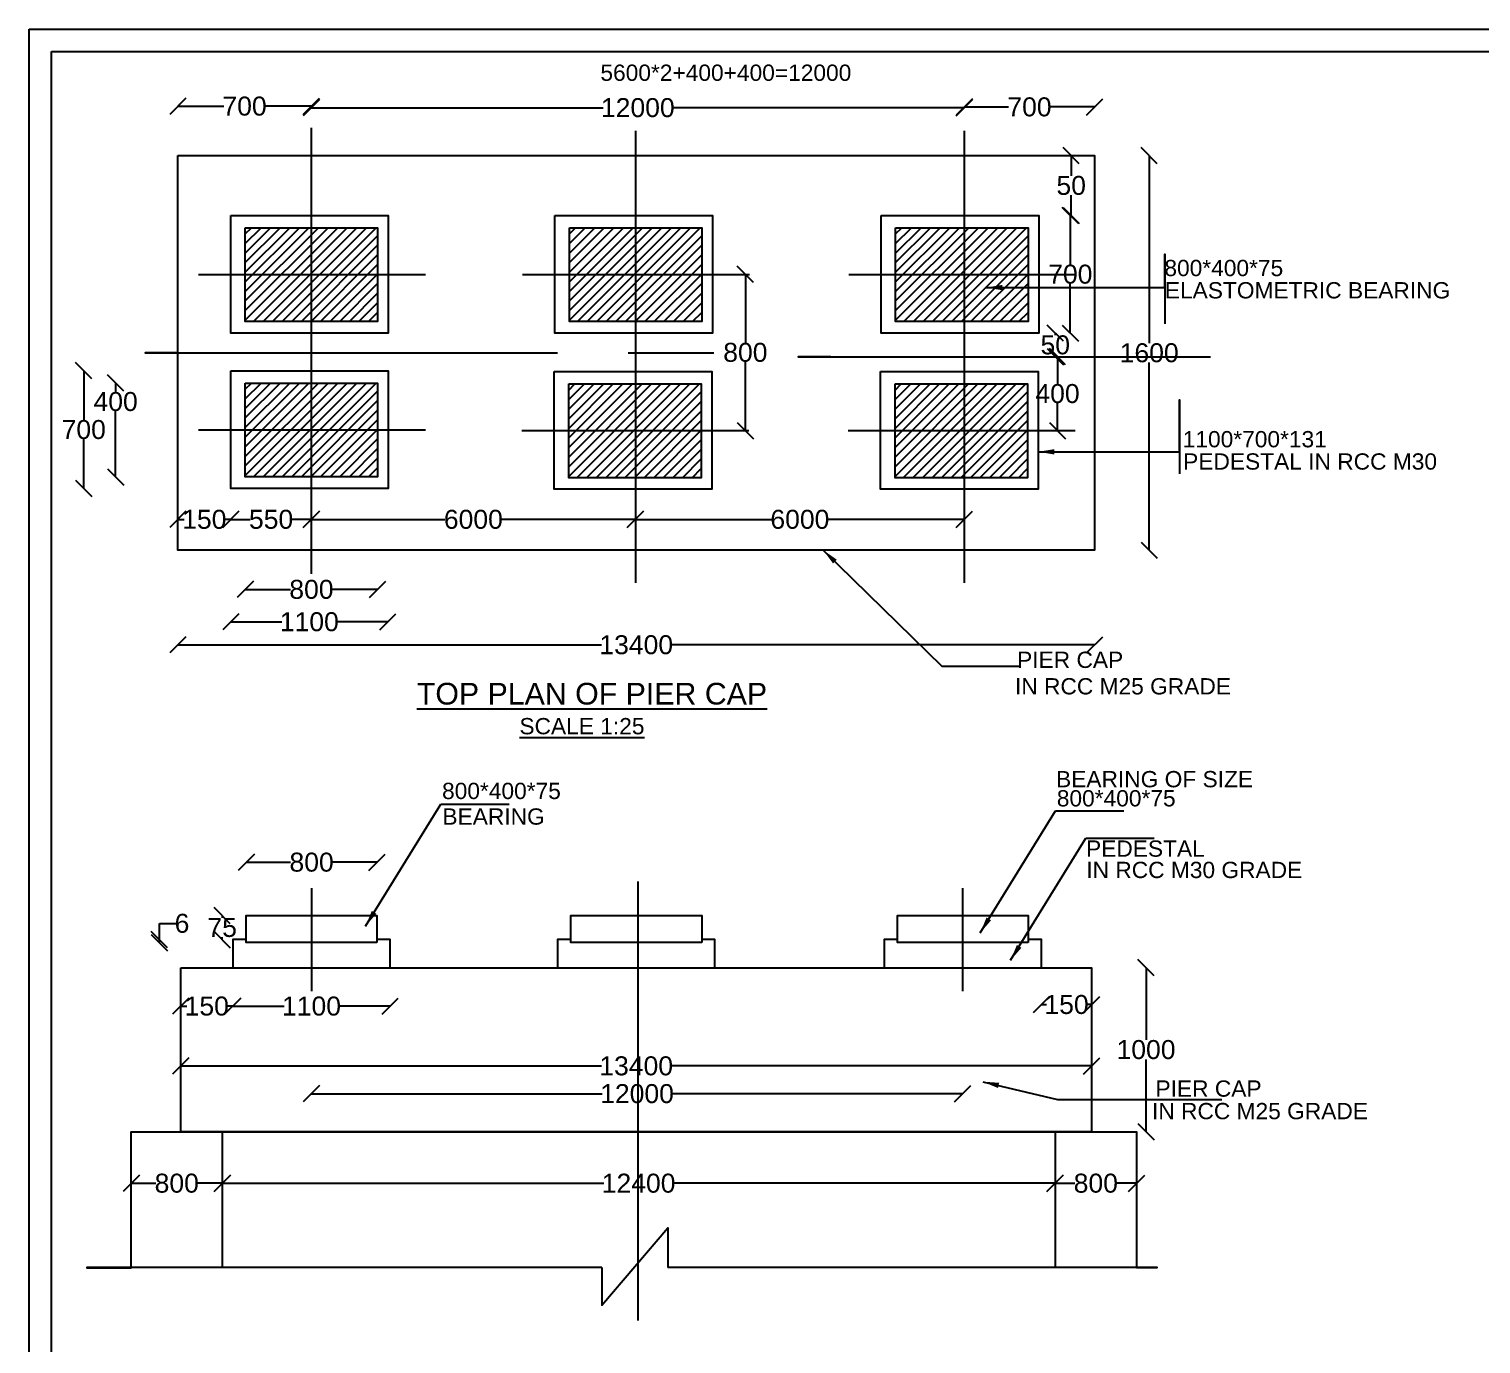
# Model space of a CAD drawing. Header units: millimetres. Extents: x 5124 to 3058113, y 2311 to 46106170.
# Drawn here: x 2990704 to 3017472, y 46081930 to 46106170 of the extents above; entities that cross this region are included whole.
import ezdxf

# ---------------------------------------------------------------- set-up
doc = ezdxf.new("R2010")
doc.units = ezdxf.units.MM
doc.header["$MEASUREMENT"] = 0
doc.linetypes.add('ACAD_ISO10W100', pattern=[18, 12, -3, 0, -3])
for name, color, linetype in [('DIMENSION', 7, 'Continuous'), ('DRAWING', 7, 'Continuous'), ('TEXT', 7, 'Continuous')]:
    doc.layers.add(name, color=color, linetype=linetype)
doc.styles.get("Standard").update_dxf_attribs({"font": 'arial.ttf'})
doc.dimstyles.get("Standard").update_dxf_attribs({"dimtxt": 350, "dimasz": 300, "dimexe": 0.18, "dimexo": 0.0625, "dimgap": 0.09, "dimtad": 0, "dimtih": 1, "dimtoh": 1, "dimdec": 0, "dimzin": 0, "dimdsep": 46, "dimtxsty": 'Standard', "dimblk": 'OBLIQUE', "dimcen": 0.09, "dimse1": 1, "dimse2": 1, "dimadec": 0, "dimazin": 0, "dimtfac": 1, "dimtdec": 0, "dimtofl": 0, "dimtmove": 0, "dimatfit": 3, "dimfxl": 1, "dimtolj": 1, "dimtzin": 0, "dimarcsym": 0})

# ---------------------------------------------------------------- blocks, each defined once
blk = doc.blocks.new('_Oblique')
at = {"color": 0, "linetype": 'ByBlock', "lineweight": -2}
blk.add_line((-0.5, -0.5), (0.5, 0.5), dxfattribs=at)
blk = doc.blocks.new('*D4')
at = {"layer": 'Defpoints', "color": 0, "transparency": 16777216}
for p in [(2993447, 46104747), (2993447, 46103837), (2995908, 46103837)]:
    blk.add_point(p, dxfattribs=at)
at = {"layer": 'DIMENSION', "color": 0, "lineweight": -2, "transparency": 16777216}
for p, q in [((2993447, 46104747), (2994293, 46104747)), ((2995908, 46104747), (2995062, 46104747))]:
    blk.add_line(p, q, dxfattribs=at)
at = {"layer": 'DIMENSION', "color": 0, "lineweight": -2, "transparency": 16777216, "xscale": 300, "yscale": 300, "zscale": 300, "rotation": 180}
blk.add_blockref('_Oblique', (2993447, 46104747), dxfattribs=at)
at = {"layer": 'DIMENSION', "color": 0, "lineweight": -2, "transparency": 16777216, "xscale": 300, "yscale": 300, "zscale": 300}
blk.add_blockref('_Oblique', (2995908, 46104747), dxfattribs=at)
at = {"layer": 'DIMENSION', "color": 0, "transparency": 16777216, "insert": (2994677, 46104747), "char_height": 350, "attachment_point": 5}
blk.add_mtext('\\A1;700', dxfattribs=at)
blk = doc.blocks.new('*D5')
at = {"layer": 'Defpoints', "color": 0, "transparency": 16777216}
for p in [(3007947, 46104719), (2995908, 46103837), (3007947, 46103837)]:
    blk.add_point(p, dxfattribs=at)
at = {"layer": 'DIMENSION', "color": 0, "lineweight": -2, "transparency": 16777216}
for p, q in [((2995908, 46104719), (3001286, 46104719)), ((3007947, 46104719), (3002569, 46104719))]:
    blk.add_line(p, q, dxfattribs=at)
at = {"layer": 'DIMENSION', "color": 0, "lineweight": -2, "transparency": 16777216, "xscale": 300, "yscale": 300, "zscale": 300, "rotation": 180}
blk.add_blockref('_Oblique', (2995908, 46104719), dxfattribs=at)
at = {"layer": 'DIMENSION', "color": 0, "lineweight": -2, "transparency": 16777216, "xscale": 300, "yscale": 300, "zscale": 300}
blk.add_blockref('_Oblique', (3007947, 46104719), dxfattribs=at)
at = {"layer": 'DIMENSION', "color": 0, "transparency": 16777216, "insert": (3001927, 46104719), "char_height": 350, "attachment_point": 5}
blk.add_mtext('\\A1;12000', dxfattribs=at)
blk = doc.blocks.new('*D6')
at = {"layer": 'Defpoints', "color": 0, "transparency": 16777216}
for p in [(3010350, 46104733), (3007947, 46103837), (3010350, 46103837)]:
    blk.add_point(p, dxfattribs=at)
at = {"layer": 'DIMENSION', "color": 0, "lineweight": -2, "transparency": 16777216}
for p, q in [((3007947, 46104733), (3008763, 46104733)), ((3010350, 46104733), (3009533, 46104733))]:
    blk.add_line(p, q, dxfattribs=at)
at = {"layer": 'DIMENSION', "color": 0, "lineweight": -2, "transparency": 16777216, "xscale": 300, "yscale": 300, "zscale": 300, "rotation": 180}
blk.add_blockref('_Oblique', (3007947, 46104733), dxfattribs=at)
at = {"layer": 'DIMENSION', "color": 0, "lineweight": -2, "transparency": 16777216, "xscale": 300, "yscale": 300, "zscale": 300}
blk.add_blockref('_Oblique', (3010350, 46104733), dxfattribs=at)
at = {"layer": 'DIMENSION', "color": 0, "transparency": 16777216, "insert": (3009148, 46104733), "char_height": 350, "attachment_point": 5}
blk.add_mtext('\\A1;700', dxfattribs=at)
blk = doc.blocks.new('*D7')
at = {"layer": 'Defpoints', "color": 0, "transparency": 16777216}
for p in [(3010350, 46103837), (3010350, 46096563), (3011355, 46096563)]:
    blk.add_point(p, dxfattribs=at)
at = {"layer": 'DIMENSION', "color": 0, "lineweight": -2, "transparency": 16777216}
for p, q in [((3011355, 46103837), (3011355, 46100379)), ((3011355, 46096563), (3011355, 46100021))]:
    blk.add_line(p, q, dxfattribs=at)
at = {"layer": 'DIMENSION', "color": 0, "lineweight": -2, "transparency": 16777216, "xscale": 300, "yscale": 300, "zscale": 300}
for p, rotation in [((3011355, 46103837), 90), ((3011355, 46096563), 270)]:
    blk.add_blockref('_Oblique', p, dxfattribs=dict(at, rotation=rotation))
at = {"layer": 'DIMENSION', "color": 0, "transparency": 16777216, "insert": (3011355, 46100200), "char_height": 350, "attachment_point": 5}
blk.add_mtext('\\A1;1600', dxfattribs=at)
blk = doc.blocks.new('*D8')
at = {"layer": 'Defpoints', "color": 0, "transparency": 16777216}
for p in [(3003564, 46101647), (3003564, 46098768), (3003910, 46098768)]:
    blk.add_point(p, dxfattribs=at)
at = {"layer": 'DIMENSION', "color": 0, "lineweight": -2, "transparency": 16777216}
for p, q in [((3003910, 46101647), (3003910, 46100386)), ((3003910, 46098768), (3003910, 46100029))]:
    blk.add_line(p, q, dxfattribs=at)
at = {"layer": 'DIMENSION', "color": 0, "lineweight": -2, "transparency": 16777216, "xscale": 300, "yscale": 300, "zscale": 300}
for p, rotation in [((3003910, 46101647), 90), ((3003910, 46098768), 270)]:
    blk.add_blockref('_Oblique', p, dxfattribs=dict(at, rotation=rotation))
at = {"layer": 'DIMENSION', "color": 0, "transparency": 16777216, "insert": (3003910, 46100208), "char_height": 350, "attachment_point": 5}
blk.add_mtext('\\A1;800', dxfattribs=at)
blk = doc.blocks.new('*D9')
at = {"layer": 'Defpoints', "color": 0, "transparency": 16777216}
for p in [(2993447, 46097130), (2993447, 46097130), (2994424, 46097130)]:
    blk.add_point(p, dxfattribs=at)
at = {"layer": 'DIMENSION', "color": 0, "lineweight": -2, "transparency": 16777216}
for p, q in [((2993447, 46097130), (2993566, 46097130)), ((2994424, 46097130), (2994305, 46097130))]:
    blk.add_line(p, q, dxfattribs=at)
at = {"layer": 'DIMENSION', "color": 0, "lineweight": -2, "transparency": 16777216, "xscale": 300, "yscale": 300, "zscale": 300, "rotation": 180}
blk.add_blockref('_Oblique', (2993447, 46097130), dxfattribs=at)
at = {"layer": 'DIMENSION', "color": 0, "lineweight": -2, "transparency": 16777216, "xscale": 300, "yscale": 300, "zscale": 300}
blk.add_blockref('_Oblique', (2994424, 46097130), dxfattribs=at)
at = {"layer": 'DIMENSION', "color": 0, "transparency": 16777216, "insert": (2993935, 46097130), "char_height": 350, "attachment_point": 5}
blk.add_mtext('\\A1;150', dxfattribs=at)
blk = doc.blocks.new('*D10')
at = {"layer": 'Defpoints', "color": 0, "transparency": 16777216}
for p in [(2994424, 46097130), (2995908, 46097130), (2995908, 46097130)]:
    blk.add_point(p, dxfattribs=at)
at = {"layer": 'DIMENSION', "color": 0, "lineweight": -2, "transparency": 16777216}
for p, q in [((2994424, 46097130), (2994780, 46097130)), ((2995908, 46097130), (2995552, 46097130))]:
    blk.add_line(p, q, dxfattribs=at)
at = {"layer": 'DIMENSION', "color": 0, "lineweight": -2, "transparency": 16777216, "xscale": 300, "yscale": 300, "zscale": 300, "rotation": 180}
blk.add_blockref('_Oblique', (2994424, 46097130), dxfattribs=at)
at = {"layer": 'DIMENSION', "color": 0, "lineweight": -2, "transparency": 16777216, "xscale": 300, "yscale": 300, "zscale": 300}
blk.add_blockref('_Oblique', (2995908, 46097130), dxfattribs=at)
at = {"layer": 'DIMENSION', "color": 0, "transparency": 16777216, "insert": (2995166, 46097130), "char_height": 350, "attachment_point": 5}
blk.add_mtext('\\A1;550', dxfattribs=at)
blk = doc.blocks.new('*D11')
at = {"layer": 'Defpoints', "color": 0, "transparency": 16777216}
for p in [(2995908, 46097130), (3001883, 46097130), (3001883, 46097130)]:
    blk.add_point(p, dxfattribs=at)
at = {"layer": 'DIMENSION', "color": 0, "lineweight": -2, "transparency": 16777216}
for p, q in [((2995908, 46097130), (2998372, 46097130)), ((3001883, 46097130), (2999418, 46097130))]:
    blk.add_line(p, q, dxfattribs=at)
at = {"layer": 'DIMENSION', "color": 0, "lineweight": -2, "transparency": 16777216, "xscale": 300, "yscale": 300, "zscale": 300, "rotation": 180}
blk.add_blockref('_Oblique', (2995908, 46097130), dxfattribs=at)
at = {"layer": 'DIMENSION', "color": 0, "lineweight": -2, "transparency": 16777216, "xscale": 300, "yscale": 300, "zscale": 300}
blk.add_blockref('_Oblique', (3001883, 46097130), dxfattribs=at)
at = {"layer": 'DIMENSION', "color": 0, "transparency": 16777216, "insert": (2998895, 46097130), "char_height": 350, "attachment_point": 5}
blk.add_mtext('\\A1;6000', dxfattribs=at)
blk = doc.blocks.new('*D12')
at = {"layer": 'Defpoints', "color": 0, "transparency": 16777216}
for p in [(3001883, 46097130), (3007947, 46097130), (3007947, 46097130)]:
    blk.add_point(p, dxfattribs=at)
at = {"layer": 'DIMENSION', "color": 0, "lineweight": -2, "transparency": 16777216}
for p, q in [((3001883, 46097130), (3004392, 46097130)), ((3007947, 46097130), (3005438, 46097130))]:
    blk.add_line(p, q, dxfattribs=at)
at = {"layer": 'DIMENSION', "color": 0, "lineweight": -2, "transparency": 16777216, "xscale": 300, "yscale": 300, "zscale": 300, "rotation": 180}
blk.add_blockref('_Oblique', (3001883, 46097130), dxfattribs=at)
at = {"layer": 'DIMENSION', "color": 0, "lineweight": -2, "transparency": 16777216, "xscale": 300, "yscale": 300, "zscale": 300}
blk.add_blockref('_Oblique', (3007947, 46097130), dxfattribs=at)
at = {"layer": 'DIMENSION', "color": 0, "transparency": 16777216, "insert": (3004915, 46097130), "char_height": 350, "attachment_point": 5}
blk.add_mtext('\\A1;6000', dxfattribs=at)
blk = doc.blocks.new('*D13')
at = {"layer": 'Defpoints', "color": 0, "transparency": 16777216}
for p in [(2997131, 46095839), (2994690, 46095748), (2997131, 46095738)]:
    blk.add_point(p, dxfattribs=at)
at = {"layer": 'DIMENSION', "color": 0, "lineweight": -2, "transparency": 16777216}
for p, q in [((2994690, 46095839), (2995524, 46095839)), ((2997131, 46095839), (2996297, 46095839))]:
    blk.add_line(p, q, dxfattribs=at)
at = {"layer": 'DIMENSION', "color": 0, "lineweight": -2, "transparency": 16777216, "xscale": 300, "yscale": 300, "zscale": 300, "rotation": 180}
blk.add_blockref('_Oblique', (2994690, 46095839), dxfattribs=at)
at = {"layer": 'DIMENSION', "color": 0, "lineweight": -2, "transparency": 16777216, "xscale": 300, "yscale": 300, "zscale": 300}
blk.add_blockref('_Oblique', (2997131, 46095839), dxfattribs=at)
at = {"layer": 'DIMENSION', "color": 0, "transparency": 16777216, "insert": (2995910, 46095839), "char_height": 350, "attachment_point": 5}
blk.add_mtext('\\A1;800', dxfattribs=at)
blk = doc.blocks.new('*D14')
at = {"layer": 'Defpoints', "color": 0, "transparency": 16777216}
for p in [(2997319, 46095242), (2997319, 46095242), (2994424, 46095221)]:
    blk.add_point(p, dxfattribs=at)
at = {"layer": 'DIMENSION', "color": 0, "lineweight": -2, "transparency": 16777216}
for p, q in [((2994424, 46095242), (2995366, 46095242)), ((2997319, 46095242), (2996377, 46095242))]:
    blk.add_line(p, q, dxfattribs=at)
at = {"layer": 'DIMENSION', "color": 0, "lineweight": -2, "transparency": 16777216, "xscale": 300, "yscale": 300, "zscale": 300, "rotation": 180}
blk.add_blockref('_Oblique', (2994424, 46095242), dxfattribs=at)
at = {"layer": 'DIMENSION', "color": 0, "lineweight": -2, "transparency": 16777216, "xscale": 300, "yscale": 300, "zscale": 300}
blk.add_blockref('_Oblique', (2997319, 46095242), dxfattribs=at)
at = {"layer": 'DIMENSION', "color": 0, "transparency": 16777216, "insert": (2995871, 46095242), "char_height": 350, "attachment_point": 5}
blk.add_mtext('\\A1;1100', dxfattribs=at)
blk = doc.blocks.new('*D15')
at = {"layer": 'Defpoints', "color": 0, "transparency": 16777216}
for p in [(2993447, 46094809), (3010350, 46094847), (3010350, 46094818)]:
    blk.add_point(p, dxfattribs=at)
at = {"layer": 'DIMENSION', "color": 0, "lineweight": -2, "transparency": 16777216}
for p, q in [((2993447, 46094818), (3001257, 46094818)), ((3010350, 46094818), (3002540, 46094818))]:
    blk.add_line(p, q, dxfattribs=at)
at = {"layer": 'DIMENSION', "color": 0, "lineweight": -2, "transparency": 16777216, "xscale": 300, "yscale": 300, "zscale": 300, "rotation": 180}
blk.add_blockref('_Oblique', (2993447, 46094818), dxfattribs=at)
at = {"layer": 'DIMENSION', "color": 0, "lineweight": -2, "transparency": 16777216, "xscale": 300, "yscale": 300, "zscale": 300}
blk.add_blockref('_Oblique', (3010350, 46094818), dxfattribs=at)
at = {"layer": 'DIMENSION', "color": 0, "transparency": 16777216, "insert": (3001898, 46094818), "char_height": 350, "attachment_point": 5}
blk.add_mtext('\\A1;13400', dxfattribs=at)
blk = doc.blocks.new('*D16')
at = {"layer": 'Defpoints', "color": 0, "transparency": 16777216}
for p in [(3009409, 46103837), (3009917, 46103837), (3009318, 46102733)]:
    blk.add_point(p, dxfattribs=at)
at = {"layer": 'DIMENSION', "color": 0, "lineweight": -2, "transparency": 16777216}
for p, q in [((3009917, 46103837), (3009917, 46103464)), ((3009917, 46102733), (3009917, 46103106))]:
    blk.add_line(p, q, dxfattribs=at)
at = {"layer": 'DIMENSION', "color": 0, "lineweight": -2, "transparency": 16777216, "xscale": 300, "yscale": 300, "zscale": 300}
for p, rotation in [((3009917, 46103837), 90), ((3009917, 46102733), 270)]:
    blk.add_blockref('_Oblique', p, dxfattribs=dict(at, rotation=rotation))
at = {"layer": 'DIMENSION', "color": 0, "transparency": 16777216, "insert": (3009917, 46103285), "char_height": 350, "attachment_point": 5}
blk.add_mtext('\\A1;50', dxfattribs=at)
blk = doc.blocks.new('*D17')
at = {"layer": 'Defpoints', "color": 0, "transparency": 16777216}
for p in [(3009917, 46102733), (3009901, 46100564), (3010053, 46100564)]:
    blk.add_point(p, dxfattribs=at)
at = {"layer": 'DIMENSION', "color": 0, "lineweight": -2, "transparency": 16777216}
for p, q in [((3009901, 46102733), (3009901, 46101828)), ((3009901, 46100564), (3009901, 46101470))]:
    blk.add_line(p, q, dxfattribs=at)
at = {"layer": 'DIMENSION', "color": 0, "lineweight": -2, "transparency": 16777216, "xscale": 300, "yscale": 300, "zscale": 300}
for p, rotation in [((3009901, 46102733), 90), ((3009901, 46100564), 270)]:
    blk.add_blockref('_Oblique', p, dxfattribs=dict(at, rotation=rotation))
at = {"layer": 'DIMENSION', "color": 0, "transparency": 16777216, "insert": (3009901, 46101649), "char_height": 350, "attachment_point": 5}
blk.add_mtext('\\A1;700', dxfattribs=at)
blk = doc.blocks.new('*D18')
at = {"layer": 'Defpoints', "color": 0, "transparency": 16777216}
for p in [(3009318, 46100564), (3009318, 46100128), (3009623, 46100128)]:
    blk.add_point(p, dxfattribs=at)
at = {"layer": 'DIMENSION', "color": 0, "lineweight": -2, "transparency": 16777216}
for p, q in [((3009623, 46100564), (3009623, 46100525)), ((3009623, 46100128), (3009623, 46100167))]:
    blk.add_line(p, q, dxfattribs=at)
at = {"layer": 'DIMENSION', "color": 0, "lineweight": -2, "transparency": 16777216, "xscale": 300, "yscale": 300, "zscale": 300}
for p, rotation in [((3009623, 46100564), 90), ((3009623, 46100128), 270)]:
    blk.add_blockref('_Oblique', p, dxfattribs=dict(at, rotation=rotation))
at = {"layer": 'DIMENSION', "color": 0, "transparency": 16777216, "insert": (3009623, 46100346), "char_height": 350, "attachment_point": 5}
blk.add_mtext('\\A1;50', dxfattribs=at)
blk = doc.blocks.new('*D19')
at = {"layer": 'Defpoints', "color": 0, "transparency": 16777216}
for p in [(3009623, 46100128), (3009665, 46100128), (3009606, 46098768)]:
    blk.add_point(p, dxfattribs=at)
at = {"layer": 'DIMENSION', "color": 0, "lineweight": -2, "transparency": 16777216}
for p, q in [((3009665, 46100128), (3009665, 46099627)), ((3009665, 46098768), (3009665, 46099269))]:
    blk.add_line(p, q, dxfattribs=at)
at = {"layer": 'DIMENSION', "color": 0, "lineweight": -2, "transparency": 16777216, "xscale": 300, "yscale": 300, "zscale": 300}
for p, rotation in [((3009665, 46100128), 90), ((3009665, 46098768), 270)]:
    blk.add_blockref('_Oblique', p, dxfattribs=dict(at, rotation=rotation))
at = {"layer": 'DIMENSION', "color": 0, "transparency": 16777216, "insert": (3009665, 46099448), "char_height": 350, "attachment_point": 5}
blk.add_mtext('\\A1;400', dxfattribs=at)
blk = doc.blocks.new('*D28')
at = {"layer": 'Defpoints', "color": 0, "transparency": 16777216}
for p in [(2997119, 46090810), (2994708, 46089828), (2997119, 46089828)]:
    blk.add_point(p, dxfattribs=at)
at = {"layer": 'DIMENSION', "color": 0, "lineweight": -2, "transparency": 16777216}
for p, q in [((2994708, 46090810), (2995527, 46090810)), ((2997119, 46090810), (2996300, 46090810))]:
    blk.add_line(p, q, dxfattribs=at)
at = {"layer": 'DIMENSION', "color": 0, "lineweight": -2, "transparency": 16777216, "xscale": 300, "yscale": 300, "zscale": 300, "rotation": 180}
blk.add_blockref('_Oblique', (2994708, 46090810), dxfattribs=at)
at = {"layer": 'DIMENSION', "color": 0, "lineweight": -2, "transparency": 16777216, "xscale": 300, "yscale": 300, "zscale": 300}
blk.add_blockref('_Oblique', (2997119, 46090810), dxfattribs=at)
at = {"layer": 'DIMENSION', "color": 0, "transparency": 16777216, "insert": (2995913, 46090810), "char_height": 350, "attachment_point": 5}
blk.add_mtext('\\A1;800', dxfattribs=at)
blk = doc.blocks.new('*D29')
at = {"layer": 'Defpoints', "color": 0, "transparency": 16777216}
for p in [(2994264, 46089828), (2994708, 46089828), (2994460, 46089383)]:
    blk.add_point(p, dxfattribs=at)
at = {"layer": 'DIMENSION', "color": 0, "lineweight": -2, "transparency": 16777216}
for p, q in [((2994264, 46089828), (2994264, 46089784)), ((2994264, 46089383), (2994264, 46089428))]:
    blk.add_line(p, q, dxfattribs=at)
at = {"layer": 'DIMENSION', "color": 0, "lineweight": -2, "transparency": 16777216, "xscale": 300, "yscale": 300, "zscale": 300}
for p, rotation in [((2994264, 46089828), 90), ((2994264, 46089383), 270)]:
    blk.add_blockref('_Oblique', p, dxfattribs=dict(at, rotation=rotation))
at = {"layer": 'DIMENSION', "color": 0, "transparency": 16777216, "insert": (2994264, 46089606), "char_height": 350, "attachment_point": 5}
blk.add_mtext('\\A1;75', dxfattribs=at)
blk = doc.blocks.new('*D30')
at = {"layer": 'Defpoints', "color": 0, "transparency": 16777216}
for p in [(2993108, 46089383), (2994708, 46089383), (2994708, 46089328)]:
    blk.add_point(p, dxfattribs=at)
at = {"layer": 'DIMENSION', "color": 0, "lineweight": -2, "transparency": 16777216}
for p, q in [((2993108, 46089383), (2993108, 46089683)), ((2993108, 46089683), (2993408, 46089683)), ((2993108, 46089328), (2993108, 46089383))]:
    blk.add_line(p, q, dxfattribs=at)
at = {"layer": 'DIMENSION', "color": 0, "lineweight": -2, "transparency": 16777216, "xscale": 300, "yscale": 300, "zscale": 300}
for p, rotation in [((2993108, 46089383), 90), ((2993108, 46089328), 270)]:
    blk.add_blockref('_Oblique', p, dxfattribs=dict(at, rotation=rotation))
at = {"layer": 'DIMENSION', "color": 0, "transparency": 16777216, "insert": (2993524, 46089683), "char_height": 350, "attachment_point": 5}
blk.add_mtext('\\A1;6', dxfattribs=at)
blk = doc.blocks.new('*D31')
at = {"layer": 'Defpoints', "color": 0, "transparency": 16777216}
for p in [(2993501, 46088867), (2994460, 46088867), (2993501, 46088157)]:
    blk.add_point(p, dxfattribs=at)
at = {"layer": 'DIMENSION', "color": 0, "lineweight": -2, "transparency": 16777216}
for p, q in [((2993501, 46088157), (2993611, 46088157)), ((2994460, 46088157), (2994350, 46088157))]:
    blk.add_line(p, q, dxfattribs=at)
at = {"layer": 'DIMENSION', "color": 0, "lineweight": -2, "transparency": 16777216, "xscale": 300, "yscale": 300, "zscale": 300, "rotation": 180}
blk.add_blockref('_Oblique', (2993501, 46088157), dxfattribs=at)
at = {"layer": 'DIMENSION', "color": 0, "lineweight": -2, "transparency": 16777216, "xscale": 300, "yscale": 300, "zscale": 300}
blk.add_blockref('_Oblique', (2994460, 46088157), dxfattribs=at)
at = {"layer": 'DIMENSION', "color": 0, "transparency": 16777216, "insert": (2993980, 46088157), "char_height": 350, "attachment_point": 5}
blk.add_mtext('\\A1;150', dxfattribs=at)
blk = doc.blocks.new('*D32')
at = {"layer": 'Defpoints', "color": 0, "transparency": 16777216}
for p in [(2994460, 46088157), (2997362, 46088157), (2997362, 46088157)]:
    blk.add_point(p, dxfattribs=at)
at = {"layer": 'DIMENSION', "color": 0, "lineweight": -2, "transparency": 16777216}
for p, q in [((2994460, 46088157), (2995406, 46088157)), ((2997362, 46088157), (2996417, 46088157))]:
    blk.add_line(p, q, dxfattribs=at)
at = {"layer": 'DIMENSION', "color": 0, "lineweight": -2, "transparency": 16777216, "xscale": 300, "yscale": 300, "zscale": 300, "rotation": 180}
blk.add_blockref('_Oblique', (2994460, 46088157), dxfattribs=at)
at = {"layer": 'DIMENSION', "color": 0, "lineweight": -2, "transparency": 16777216, "xscale": 300, "yscale": 300, "zscale": 300}
blk.add_blockref('_Oblique', (2997362, 46088157), dxfattribs=at)
at = {"layer": 'DIMENSION', "color": 0, "transparency": 16777216, "insert": (2995911, 46088157), "char_height": 350, "attachment_point": 5}
blk.add_mtext('\\A1;1100', dxfattribs=at)
blk = doc.blocks.new('*D33')
at = {"layer": 'Defpoints', "color": 0, "transparency": 16777216}
for p in [(2993501, 46087055), (3010293, 46087055), (3010293, 46087055)]:
    blk.add_point(p, dxfattribs=at)
at = {"layer": 'DIMENSION', "color": 0, "lineweight": -2, "transparency": 16777216}
for p, q in [((2993501, 46087055), (3001255, 46087055)), ((3010293, 46087055), (3002538, 46087055))]:
    blk.add_line(p, q, dxfattribs=at)
at = {"layer": 'DIMENSION', "color": 0, "lineweight": -2, "transparency": 16777216, "xscale": 300, "yscale": 300, "zscale": 300, "rotation": 180}
blk.add_blockref('_Oblique', (2993501, 46087055), dxfattribs=at)
at = {"layer": 'DIMENSION', "color": 0, "lineweight": -2, "transparency": 16777216, "xscale": 300, "yscale": 300, "zscale": 300}
blk.add_blockref('_Oblique', (3010293, 46087055), dxfattribs=at)
at = {"layer": 'DIMENSION', "color": 0, "transparency": 16777216, "insert": (3001897, 46087055), "char_height": 350, "attachment_point": 5}
blk.add_mtext('\\A1;13400', dxfattribs=at)
blk = doc.blocks.new('*D34')
at = {"layer": 'Defpoints', "color": 0, "transparency": 16777216}
for p in [(2995910, 46088432), (3007916, 46088432), (2995910, 46086543)]:
    blk.add_point(p, dxfattribs=at)
at = {"layer": 'DIMENSION', "color": 0, "lineweight": -2, "transparency": 16777216}
for p, q in [((2995910, 46086543), (3001271, 46086543)), ((3007916, 46086543), (3002554, 46086543))]:
    blk.add_line(p, q, dxfattribs=at)
at = {"layer": 'DIMENSION', "color": 0, "lineweight": -2, "transparency": 16777216, "xscale": 300, "yscale": 300, "zscale": 300, "rotation": 180}
blk.add_blockref('_Oblique', (2995910, 46086543), dxfattribs=at)
at = {"layer": 'DIMENSION', "color": 0, "lineweight": -2, "transparency": 16777216, "xscale": 300, "yscale": 300, "zscale": 300}
blk.add_blockref('_Oblique', (3007916, 46086543), dxfattribs=at)
at = {"layer": 'DIMENSION', "color": 0, "transparency": 16777216, "insert": (3001913, 46086543), "char_height": 350, "attachment_point": 5}
blk.add_mtext('\\A1;12000', dxfattribs=at)
blk = doc.blocks.new('*D35')
at = {"layer": 'Defpoints', "color": 0, "transparency": 16777216}
for p in [(2992589, 46084892), (2994265, 46084892), (2994265, 46084892)]:
    blk.add_point(p, dxfattribs=at)
at = {"layer": 'DIMENSION', "color": 0, "lineweight": -2, "transparency": 16777216}
for p, q in [((2992589, 46084892), (2993041, 46084892)), ((2994265, 46084892), (2993814, 46084892))]:
    blk.add_line(p, q, dxfattribs=at)
at = {"layer": 'DIMENSION', "color": 0, "lineweight": -2, "transparency": 16777216, "xscale": 300, "yscale": 300, "zscale": 300, "rotation": 180}
blk.add_blockref('_Oblique', (2992589, 46084892), dxfattribs=at)
at = {"layer": 'DIMENSION', "color": 0, "lineweight": -2, "transparency": 16777216, "xscale": 300, "yscale": 300, "zscale": 300}
blk.add_blockref('_Oblique', (2994265, 46084892), dxfattribs=at)
at = {"layer": 'DIMENSION', "color": 0, "transparency": 16777216, "insert": (2993427, 46084892), "char_height": 350, "attachment_point": 5}
blk.add_mtext('\\A1;800', dxfattribs=at)
blk = doc.blocks.new('*D36')
at = {"layer": 'Defpoints', "color": 0, "transparency": 16777216}
for p in [(2994265, 46084892), (3009620, 46084892), (3009620, 46084892)]:
    blk.add_point(p, dxfattribs=at)
at = {"layer": 'DIMENSION', "color": 0, "lineweight": -2, "transparency": 16777216}
for p, q in [((2994265, 46084892), (3001301, 46084892)), ((3009620, 46084892), (3002584, 46084892))]:
    blk.add_line(p, q, dxfattribs=at)
at = {"layer": 'DIMENSION', "color": 0, "lineweight": -2, "transparency": 16777216, "xscale": 300, "yscale": 300, "zscale": 300, "rotation": 180}
blk.add_blockref('_Oblique', (2994265, 46084892), dxfattribs=at)
at = {"layer": 'DIMENSION', "color": 0, "lineweight": -2, "transparency": 16777216, "xscale": 300, "yscale": 300, "zscale": 300}
blk.add_blockref('_Oblique', (3009620, 46084892), dxfattribs=at)
at = {"layer": 'DIMENSION', "color": 0, "transparency": 16777216, "insert": (3001942, 46084892), "char_height": 350, "attachment_point": 5}
blk.add_mtext('\\A1;12400', dxfattribs=at)
blk = doc.blocks.new('*D37')
at = {"layer": 'Defpoints', "color": 0, "transparency": 16777216}
for p in [(3009620, 46084892), (3011123, 46084892), (3011123, 46084892)]:
    blk.add_point(p, dxfattribs=at)
at = {"layer": 'DIMENSION', "color": 0, "lineweight": -2, "transparency": 16777216}
for p, q in [((3009620, 46084892), (3009985, 46084892)), ((3011123, 46084892), (3010757, 46084892))]:
    blk.add_line(p, q, dxfattribs=at)
at = {"layer": 'DIMENSION', "color": 0, "lineweight": -2, "transparency": 16777216, "xscale": 300, "yscale": 300, "zscale": 300, "rotation": 180}
blk.add_blockref('_Oblique', (3009620, 46084892), dxfattribs=at)
at = {"layer": 'DIMENSION', "color": 0, "lineweight": -2, "transparency": 16777216, "xscale": 300, "yscale": 300, "zscale": 300}
blk.add_blockref('_Oblique', (3011123, 46084892), dxfattribs=at)
at = {"layer": 'DIMENSION', "color": 0, "transparency": 16777216, "insert": (3010371, 46084892), "char_height": 350, "attachment_point": 5}
blk.add_mtext('\\A1;800', dxfattribs=at)
blk = doc.blocks.new('*D38')
at = {"layer": 'Defpoints', "color": 0, "transparency": 16777216}
for p in [(3009369, 46088867), (3010293, 46088867), (3010293, 46088186)]:
    blk.add_point(p, dxfattribs=at)
at = {"layer": 'DIMENSION', "color": 0, "lineweight": -2, "transparency": 16777216}
for p, q in [((3009369, 46088186), (3009461, 46088186)), ((3010293, 46088186), (3010201, 46088186))]:
    blk.add_line(p, q, dxfattribs=at)
at = {"layer": 'DIMENSION', "color": 0, "lineweight": -2, "transparency": 16777216, "xscale": 300, "yscale": 300, "zscale": 300, "rotation": 180}
blk.add_blockref('_Oblique', (3009369, 46088186), dxfattribs=at)
at = {"layer": 'DIMENSION', "color": 0, "lineweight": -2, "transparency": 16777216, "xscale": 300, "yscale": 300, "zscale": 300}
blk.add_blockref('_Oblique', (3010293, 46088186), dxfattribs=at)
at = {"layer": 'DIMENSION', "color": 0, "transparency": 16777216, "insert": (3009831, 46088186), "char_height": 350, "attachment_point": 5}
blk.add_mtext('\\A1;150', dxfattribs=at)
blk = doc.blocks.new('*D39')
at = {"layer": 'Defpoints', "color": 0, "transparency": 16777216}
for p in [(3010293, 46088867), (3011297, 46088867), (3010293, 46085843)]:
    blk.add_point(p, dxfattribs=at)
at = {"layer": 'DIMENSION', "color": 0, "lineweight": -2, "transparency": 16777216}
for p, q in [((3011297, 46088867), (3011297, 46087534)), ((3011297, 46085843), (3011297, 46087176))]:
    blk.add_line(p, q, dxfattribs=at)
at = {"layer": 'DIMENSION', "color": 0, "lineweight": -2, "transparency": 16777216, "xscale": 300, "yscale": 300, "zscale": 300}
for p, rotation in [((3011297, 46088867), 90), ((3011297, 46085843), 270)]:
    blk.add_blockref('_Oblique', p, dxfattribs=dict(at, rotation=rotation))
at = {"layer": 'DIMENSION', "color": 0, "transparency": 16777216, "insert": (3011297, 46087355), "char_height": 350, "attachment_point": 5}
blk.add_mtext('\\A1;1000', dxfattribs=at)
blk = doc.blocks.new('*D51')
at = {"layer": 'Defpoints', "color": 0, "transparency": 16777216}
for p in [(2994690, 46099644), (2992300, 46097914), (2994690, 46097914)]:
    blk.add_point(p, dxfattribs=at)
at = {"layer": 'DIMENSION', "color": 0, "lineweight": -2, "transparency": 16777216}
for p, q in [((2992300, 46099644), (2992300, 46099480)), ((2992300, 46097914), (2992300, 46099122))]:
    blk.add_line(p, q, dxfattribs=at)
at = {"layer": 'DIMENSION', "color": 0, "lineweight": -2, "transparency": 16777216, "xscale": 300, "yscale": 300, "zscale": 300}
for p, rotation in [((2992300, 46099644), 90), ((2992300, 46097914), 270)]:
    blk.add_blockref('_Oblique', p, dxfattribs=dict(at, rotation=rotation))
at = {"layer": 'DIMENSION', "color": 0, "transparency": 16777216, "insert": (2992300, 46099301), "char_height": 350, "attachment_point": 5}
blk.add_mtext('\\A1;400', dxfattribs=at)
blk = doc.blocks.new('*D52')
at = {"layer": 'Defpoints', "color": 0, "transparency": 16777216}
for p in [(2994424, 46099870), (2991712, 46097701), (2994424, 46097701)]:
    blk.add_point(p, dxfattribs=at)
at = {"layer": 'DIMENSION', "color": 0, "lineweight": -2, "transparency": 16777216}
for p, q in [((2991712, 46099870), (2991712, 46098964)), ((2991712, 46097701), (2991712, 46098606))]:
    blk.add_line(p, q, dxfattribs=at)
at = {"layer": 'DIMENSION', "color": 0, "lineweight": -2, "transparency": 16777216, "xscale": 300, "yscale": 300, "zscale": 300}
for p, rotation in [((2991712, 46099870), 90), ((2991712, 46097701), 270)]:
    blk.add_blockref('_Oblique', p, dxfattribs=dict(at, rotation=rotation))
at = {"layer": 'DIMENSION', "color": 0, "transparency": 16777216, "insert": (2991712, 46098785), "char_height": 350, "attachment_point": 5}
blk.add_mtext('\\A1;700', dxfattribs=at)

msp = doc.modelspace()

# ---------------------------------------------------------------- hatches: boundary and pattern name
at = {"layer": 'DRAWING'}
h = msp.add_hatch(dxfattribs=at)
h.set_pattern_fill('ANSI31', color=256, scale=1000, style=0)
h.paths.add_polyline_path([(2997130.9, 46102507.9), (2994689.8, 46102507.9), (2994689.8, 46100777.8), (2997130.9, 46100777.8)])
h = msp.add_hatch(dxfattribs=at)
h.set_pattern_fill('ANSI31', color=256, scale=1000, style=0)
h.set_pattern_definition([(45, (5974.92, 0), (-88.38834765, 88.38834765), [])])
h.paths.add_polyline_path([(3003105.8, 46102507.9), (3000664.7, 46102507.9), (3000664.7, 46100777.8), (3003105.8, 46100777.8)])
h = msp.add_hatch(dxfattribs=at)
h.set_pattern_fill('ANSI31', color=256, scale=1000, style=0)
h.set_pattern_definition([(45, (11991.07, 0), (-88.38834765, 88.38834765), [])])
h.paths.add_polyline_path([(3009121.9, 46102507.9), (3006680.8, 46102507.9), (3006680.8, 46100777.8), (3009121.9, 46100777.8)])
h = msp.add_hatch(dxfattribs=at)
h.set_pattern_fill('ANSI31', color=256, scale=1000, style=0)
h.set_pattern_definition([(45, (0, -2863.65), (-88.38834765, 88.38834765), [])])
h.paths.add_polyline_path([(2994689.8, 46099644.2), (2994689.8, 46097914.1), (2997130.9, 46097914.1), (2997130.9, 46099644.2)])
h = msp.add_hatch(dxfattribs=at)
h.set_pattern_fill('ANSI31', color=256, scale=1000, style=0)
h.set_pattern_definition([(45, (5964.01, -2878.77), (-88.38834765, 88.38834765), [])])
h.paths.add_polyline_path([(3003094.9, 46099629.1), (3000653.8, 46099629.1), (3000653.8, 46097899), (3003094.9, 46097899)])
h = msp.add_hatch(dxfattribs=at)
h.set_pattern_fill('ANSI31', color=256, scale=1000, style=0)
h.set_pattern_definition([(45, (11980.15, -2878.77), (-88.38834765, 88.38834765), [])])
h.paths.add_polyline_path([(3009111, 46099629.1), (3006669.9, 46099629.1), (3006669.9, 46097899), (3009111, 46097899)])

# ---------------------------------------------------------------- linework, layer by layer
at = {"layer": 'DIMENSION'}
for points in [[(3011643.3, 46101404), (3011643.3, 46102020.4), (3011643.3, 46100737.6)], [(3011912.6, 46098376.2), (3011912.6, 46099332.8), (3011912.6, 46097972.7)]]:
    msp.add_lwpolyline(points, dxfattribs=at)
at = {"layer": 'DRAWING'}
for points in [[(2990703.7, 46106169.8), (3057362.7, 46106169.8), (3057362.7, 46057751.5), (2990703.7, 46057751.5)], [(2991120.7, 46105752.8), (3056945.6, 46105752.8), (3056945.6, 46058168.6), (2991120.7, 46058168.6)], [(2993447.2, 46103836.5), (3010349.5, 46103836.5), (3010349.5, 46096563), (2993447.2, 46096563)], [(2994423.7, 46102733.3), (2997327.3, 46102733.3), (2997327.3, 46100564.2), (2994423.7, 46100564.2)], [(3000398.7, 46102733.3), (3003302.2, 46102733.3), (3003302.2, 46100564.2), (3000398.7, 46100564.2)], [(3006414.8, 46102733.3), (3009318.4, 46102733.3), (3009318.4, 46100564.2), (3006414.8, 46100564.2)], [(2994689.8, 46102507.9), (2997130.9, 46102507.9), (2997130.9, 46100777.8), (2994689.8, 46100777.8)], [(3000664.7, 46102507.9), (3003105.8, 46102507.9), (3003105.8, 46100777.8), (3000664.7, 46100777.8)], [(3006680.8, 46102507.9), (3009121.9, 46102507.9), (3009121.9, 46100777.8), (3006680.8, 46100777.8)], [(2994423.7, 46099869.7), (2997327.3, 46099869.7), (2997327.3, 46097700.5), (2994423.7, 46097700.5)], [(3000387.8, 46099854.5), (3003291.3, 46099854.5), (3003291.3, 46097685.4), (3000387.8, 46097685.4)], [(3006403.9, 46099854.5), (3009307.5, 46099854.5), (3009307.5, 46097685.4), (3006403.9, 46097685.4)], [(2994689.8, 46099644.2), (2997130.9, 46099644.2), (2997130.9, 46097914.1), (2994689.8, 46097914.1)], [(3000653.8, 46099629.1), (3003094.9, 46099629.1), (3003094.9, 46097899), (3000653.8, 46097899)], [(3006669.9, 46099629.1), (3009111, 46099629.1), (3009111, 46097899), (3006669.9, 46097899)], [(2997118.7, 46089328.1), (2994707.7, 46089328.1), (2994707.7, 46089828.1), (2997118.7, 46089828.1)], [(3003104.5, 46089328.1), (3000693.4, 46089328.1), (3000693.4, 46089828.1), (3003104.5, 46089828.1)], [(3009125, 46089328.1), (3006713.9, 46089328.1), (3006713.9, 46089828.1), (3009125, 46089828.1)], [(2993500.5, 46088867), (3010293.3, 46088867), (3010293.3, 46085843), (2993500.5, 46085843)], [(2992589.4, 46083337.3), (2991771.4, 46083337.3), (2991771.4, 46083333.9), (2992589.4, 46083333.9)], [(3011122.6, 46083337.3), (3011499.2, 46083337.3), (3011499.2, 46083337.3), (3011122.6, 46083337.3)]]:
    msp.add_lwpolyline(points, close=True, dxfattribs=at)
for points in [[(2995907.7, 46104350.7), (2995907.7, 46096126.5)], [(3001882.6, 46104294.2), (3001882.6, 46095961.4)], [(3007946.7, 46104294.2), (3007946.7, 46095961.4)], [(2993826, 46101646.9), (2998011.2, 46101646.9)], [(2999800.9, 46101646.9), (3003986.1, 46101646.9)], [(3005817, 46101646.9), (3010002.2, 46101646.9)], [(2993447.2, 46100199.7), (2992845.5, 46100199.7), (3000448.1, 46100199.7)], [(3001747, 46100199.7), (3003327.2, 46100199.7)], [(3005486.3, 46100127.8), (3004884.6, 46100127.8), (3012487.2, 46100127.8)], [(2993826, 46098783.3), (2998011.2, 46098783.3)], [(2999790, 46098768.1), (3003975.2, 46098768.1)], [(3005806.1, 46098768.1), (3009991.3, 46098768.1)], [(3001926.7, 46090453.5), (3001926.7, 46082363.3)], [(2995909.6, 46090333.4), (2995909.6, 46088432.3)], [(3007915.8, 46090333.4), (3007915.8, 46088432.3)], [(2994707.7, 46089383.2), (2994459.9, 46089383.2), (2994459.9, 46088867), (2997362.5, 46088867), (2997362.5, 46089383.2), (2997118.7, 46089383.2)], [(3000693.4, 46089383.2), (3000445.6, 46089383.2), (3000445.6, 46088867), (3003348.2, 46088867), (3003348.2, 46089383.2), (3003104.5, 46089383.2)], [(3006713.9, 46089383.2), (3006466.1, 46089383.2), (3006466.1, 46088867), (3009368.7, 46088867), (3009368.7, 46089383.2), (3009125, 46089383.2)], [(3001265.6, 46083337.3), (2992589.4, 46083337.3), (2992589.4, 46085843), (3011122.6, 46085843), (3011122.6, 46083337.3), (3002480.8, 46083337.3)], [(3001265.6, 46083337.3), (3001265.6, 46082647.8), (3002480.8, 46084068.7), (3002480.8, 46083337.3)]]:
    msp.add_lwpolyline(points, dxfattribs=at)
at = {"layer": 'DRAWING', "linetype": 'ACAD_ISO10W100', "ltscale": 500}
for points in [[(2994265.1, 46085843), (2994265.1, 46083337.3)], [(3009619.6, 46085843), (3009619.6, 46083337.3)]]:
    msp.add_lwpolyline(points, dxfattribs=at)

# ---------------------------------------------------------------- texts
at = {"layer": 'TEXT'}
for s, height, p in [('5600*2+400+400=12000', 300, (3001237.4, 46105214.6)), ('800*400*75', 300, (3011635.3, 46101615)), ('ELASTOMETRIC BEARING', 300, (3011643.3, 46101203.7)), ('1100*700*131', 300, (3011973.3, 46098459.3)), ('PEDESTAL IN RCC M30', 300, (3011981.2, 46098048)), ('PIER CAP', 300, (3008919.9, 46094392.2)), ('IN RCC M25 GRADE', 300, (3008880.9, 46093904)), ('%%UTOP PLAN OF PIER CAP', 400, (2997853.3, 46093717.5)), ('%%USCALE 1:25', 300, (2999744.1, 46093169.1)), ('BEARING OF SIZE', 300, (3009637.8, 46092192.1)), ('800*400*75', 300, (2998318, 46091975.3)), ('800*400*75', 300, (3009651.8, 46091839.5)), ('PEDESTAL', 300, (3010190.6, 46090912.4)), ('IN RCC M30 GRADE', 300, (3010195.5, 46090518.6)), ('PIER CAP', 300, (3011471, 46086488.7)), ('IN RCC M25 GRADE', 300, (3011406.7, 46086073.2))]:
    msp.add_text(s, height=height, dxfattribs=at).set_placement(p)
at = {"layer": 'TEXT', "insert": (2998325, 46091803.5), "char_height": 300, "width": 1920.941, "attachment_point": 1}
msp.add_mtext('BEARING ', dxfattribs=at)

# ---------------------------------------------------------------- dimensions: what is measured, and where the dimension line sits
at = {"layer": 'DIMENSION'}
for base, p1, p2, text, picture, middle in [((2993447.2, 46104746.7), (2995907.7, 46103836.5), (2993447.2, 46103836.5), '700', '*D4', (2994677.4, 46104746.7)), ((3007946.7, 46104719.5), (2995907.7, 46103836.5), (3007946.7, 46103836.5), '12000', '*D5', (3001927.2, 46104719.5)), ((3010349.5, 46104732.9), (3007946.7, 46103836.5), (3010349.5, 46103836.5), '700', '*D6', (3009148.1, 46104732.9)), ((2993447.2, 46097130.3), (2994423.7, 46097130.3), (2993447.2, 46097130.3), '150', '*D9', (2993935.5, 46097130.3)), ((2995907.7, 46097130.3), (2994423.7, 46097130.3), (2995907.7, 46097130.3), '550', '*D10', (2995165.7, 46097130.3)), ((3001882.6, 46097130.3), (2995907.7, 46097130.3), (3001882.6, 46097130.3), '6000', '*D11', (2998895.1, 46097130.3)), ((3007946.7, 46097130.3), (3001882.6, 46097130.3), (3007946.7, 46097130.3), '6000', '*D12', (3004914.7, 46097130.3)), ((2997130.9, 46095839.3), (2994689.8, 46095748), (2997130.9, 46095737.7), '800', '*D13', (2995910.3, 46095839.3)), ((2997318.9, 46095242.2), (2994423.7, 46095220.7), (2997318.9, 46095242.2), '1100', '*D14', (2995871.3, 46095242.2)), ((3010349.5, 46094818.1), (2993447.2, 46094809.2), (3010349.5, 46094847.2), '13400', '*D15', (3001898.3, 46094818.1)), ((2997118.7, 46090809.7), (2994707.7, 46089828.1), (2997118.7, 46089828.1), '800', '*D28', (2995913.2, 46090809.7)), ((2993500.5, 46088157.2), (2994459.9, 46088867), (2993500.5, 46088867), '150', '*D31', (2993980.2, 46088157.2)), ((3010293.3, 46088185.9), (3009368.7, 46088867), (3010293.3, 46088867), '150', '*D38', (3009831, 46088185.9)), ((2997362.5, 46088157.2), (2994459.9, 46088157.2), (2997362.5, 46088157.2), '1100', '*D32', (2995911.2, 46088157.2)), ((2995909.6, 46086543.2), (3007915.8, 46088432.3), (2995909.6, 46088432.3), '12000', '*D34', (3001912.7, 46086543.2)), ((3010293.3, 46087054.6), (2993500.5, 46087054.6), (3010293.3, 46087054.6), '13400', '*D33', (3001896.9, 46087054.6)), ((2994265.1, 46084891.7), (2992589.4, 46084891.7), (2994265.1, 46084891.7), '800', '*D35', (2993427.3, 46084891.7)), ((3009619.6, 46084891.7), (2994265.1, 46084891.7), (3009619.6, 46084891.7), '12400', '*D36', (3001942.4, 46084891.7)), ((3011122.6, 46084891.7), (3009619.6, 46084891.7), (3011122.6, 46084891.7), '800', '*D37', (3010371.1, 46084891.7))]:
    dim = msp.add_linear_dim(base=base, p1=p1, p2=p2, text=text, dimstyle='Standard', dxfattribs=at)
    dim.commit()
    dim.dimension.update_dxf_attribs({"geometry": picture, "text_midpoint": middle})
for base, p1, p2, text, picture, middle in [((3009917.1, 46103836.5), (3009318.4, 46102733.3), (3009408.5, 46103836.5), '50', '*D16', (3009917.1, 46103284.9)), ((3011355.5, 46096563), (3010349.5, 46103836.5), (3010349.5, 46096563), '1600', '*D7', (3011355.5, 46100199.7)), ((3009901.3, 46100564.2), (3009917.1, 46102733.3), (3010052.5, 46100564.2), '700', '*D17', (3009901.3, 46101648.7)), ((3003910.2, 46098768.1), (3003564.3, 46101646.9), (3003564.3, 46098768.1), '800', '*D8', (3003910.2, 46100207.5)), ((3009664.8, 46100127.8), (3009605.7, 46098768.1), (3009623.3, 46100127.8), '400', '*D19', (3009664.8, 46099448)), ((2991712.2, 46097700.5), (2994423.7, 46099869.7), (2994423.7, 46097700.5), '700', '*D52', (2991712.2, 46098785.1)), ((2993108.1, 46089383.2), (2994707.7, 46089328.1), (2994707.7, 46089383.2), '6', '*D30', (2993523.9, 46089683.2)), ((2994264, 46089828.1), (2994459.9, 46089383.2), (2994707.7, 46089828.1), '75', '*D29', (2994264, 46089605.6)), ((3011296.7, 46088867), (3010293.3, 46085843), (3010293.3, 46088867), '1000', '*D39', (3011296.7, 46087355))]:
    dim = msp.add_linear_dim(base=base, p1=p1, p2=p2, angle=90, text=text, dimstyle='Standard', dxfattribs=at)
    dim.commit()
    dim.dimension.update_dxf_attribs({"geometry": picture, "text_midpoint": middle})
for base, p1, p2, text, picture, middle in [((3009623.3, 46100127.8), (3009318.4, 46100564.2), (3009318.4, 46100127.8), '50', '*D18', (3009623.3, 46100346)), ((2992299.9, 46097914.1), (2994689.8, 46099644.2), (2994689.8, 46097914.1), '400', '*D51', (2992299.9, 46099301.1))]:
    dim = msp.add_linear_dim(base=base, p1=p1, p2=p2, angle=90, text=text, dimstyle='Standard', dxfattribs=at)
    dim.commit()
    dim.dimension.update_dxf_attribs({"geometry": picture, "text_midpoint": middle, "dimtype": 160})

# ---------------------------------------------------------------- leaders
for points in [[(3008349, 46101404), (3011643.3, 46101404)], [(3009307.5, 46098376.2), (3011912.6, 46098376.2)], [(3005346.2, 46096563), (3007534.8, 46094426.5), (3008963, 46094426.5)], [(2996907.6, 46089632.2), (2998296.2, 46091882.6), (2999553.7, 46091882.6)], [(3008240.3, 46089509.7), (3009628.8, 46091760.2), (3010886.4, 46091760.2)], [(3008800.2, 46089004.3), (3010188.7, 46091254.7), (3011446.2, 46091254.7)], [(3008286.7, 46086765.5), (3009666.4, 46086438.9), (3012691.8, 46086438.9)]]:
    msp.add_leader(points, dimstyle='Standard', override={"dimgap": 0.09, "dimtad": 0}, dxfattribs=at)

doc.saveas('drawing.dxf')
